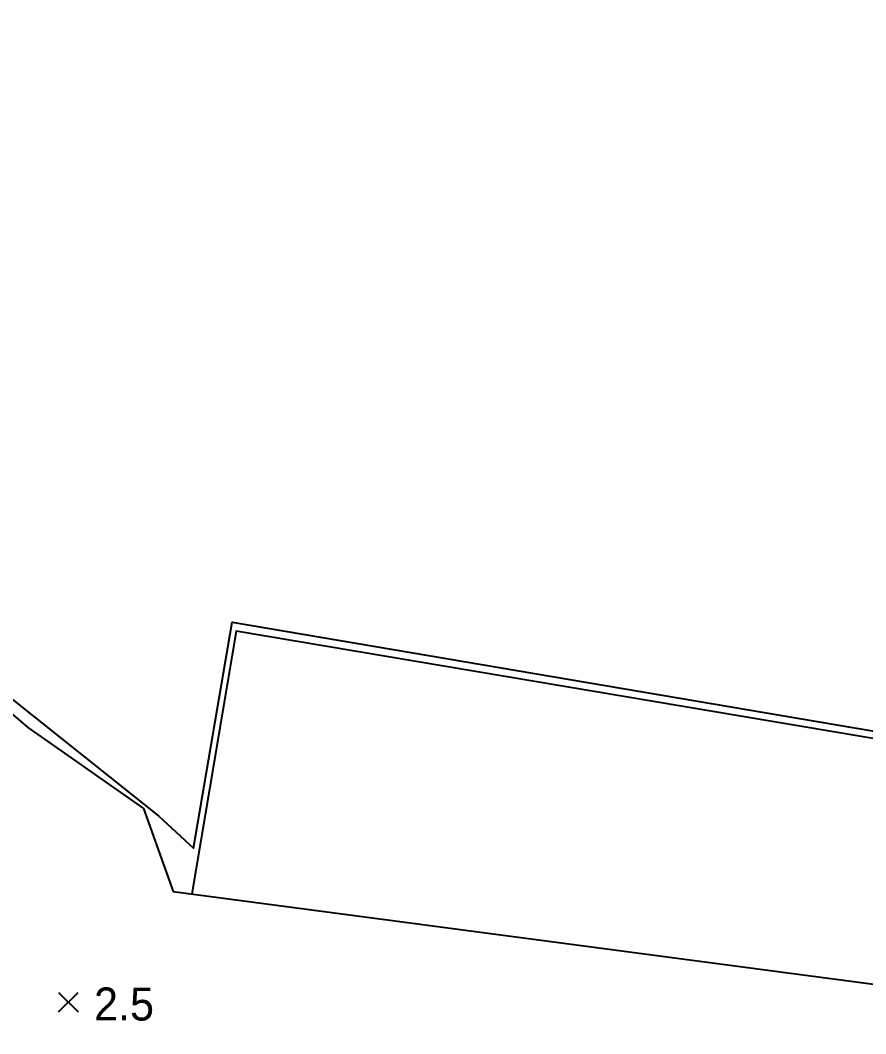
# Model space of a CAD drawing. Header units: millimetres. Extents: x 1017314 to 1767314, y 895264 to 1556514.
# Drawn here: x 1425261 to 1494473, y 1015157 to 1098100 of the extents above; entities that cross this region are included whole.
import ezdxf

# ---------------------------------------------------------------- set-up
doc = ezdxf.new("R2010")
doc.units = ezdxf.units.MM
doc.header["$LTSCALE"] = 1000
for name, color, linetype in [('A0013110', 1, 'Continuous'), ('C0052221', 1, 'Continuous'), ('E0082122', 5, 'Continuous'), ('F0027132', 7, 'Continuous'), ('F0027217', 7, 'Continuous')]:
    doc.layers.add(name, color=color, linetype=linetype)
doc.styles.add('HIST', font='H2GPRM.TTF')

# ---------------------------------------------------------------- blocks, each defined once
blk = doc.blocks.new('F0027217')
at = {"layer": 'F0027217', "color": 0}
for p, q in [((-2.652, 2.652), (2.652, -2.652)), ((-2.652, -2.652), (2.652, 2.652))]:
    blk.add_line(p, q, dxfattribs=at)

msp = doc.modelspace()

# ---------------------------------------------------------------- linework, layer by layer
at = {"layer": 'A0013110', "elevation": 0}
msp.add_lwpolyline([(1391226.456, 1073178.828), (1410739.099, 1053197.623), (1425868.099, 1040232.623), (1435340.099, 1033590.623), (1437791.099, 1026810.623), (1556578.099, 1011078.623)], dxfattribs=at)
at = {"layer": 'C0052221', "elevation": 0}
msp.add_lwpolyline([(1503534.099, 1003162.623), (1535785.099, 998157.623), (1535701.099, 997665.623), (1554193.099, 994872.623), (1559998.099, 1028370.623), (1442945.099, 1048104.623), (1439304.099, 1026609.623)], dxfattribs=at)
at = {"layer": 'E0082122', "elevation": 0}
msp.add_lwpolyline([(1328010.838, 1096732.607), (1339797.09, 1097214.858), (1342993.338, 1097877.682), (1346877.841, 1098100.42), (1353697.239, 1097025.634), (1358966.232, 1095932.82), (1364232.653, 1094214.176), (1367489.174, 1092500.295), (1373496.541, 1088881.992), (1377823.06, 1085253.436), (1391423.517, 1073405.029), (1404164.71, 1060178.135), (1405324.889, 1058940.494), (1406908.979, 1057318.183), (1410203.719, 1054006.824), (1436602.099, 1032964.623), (1439455.099, 1030351.623), (1442614.099, 1048850.623), (1560568.099, 1028817.623)], dxfattribs=at)

# ---------------------------------------------------------------- block references
at = {"layer": 'F0027217', "xscale": 300, "yscale": 300, "zscale": 300}
msp.add_blockref('F0027217', (1429200.099, 1017739.623, 2520), dxfattribs=at)

# ---------------------------------------------------------------- texts
at = {"layer": 'F0027132', "style": 'HIST'}
msp.add_text('2.5', height=2700, dxfattribs=at).set_placement((1431300.099, 1016239.623, 1764))

doc.saveas('drawing.dxf')
